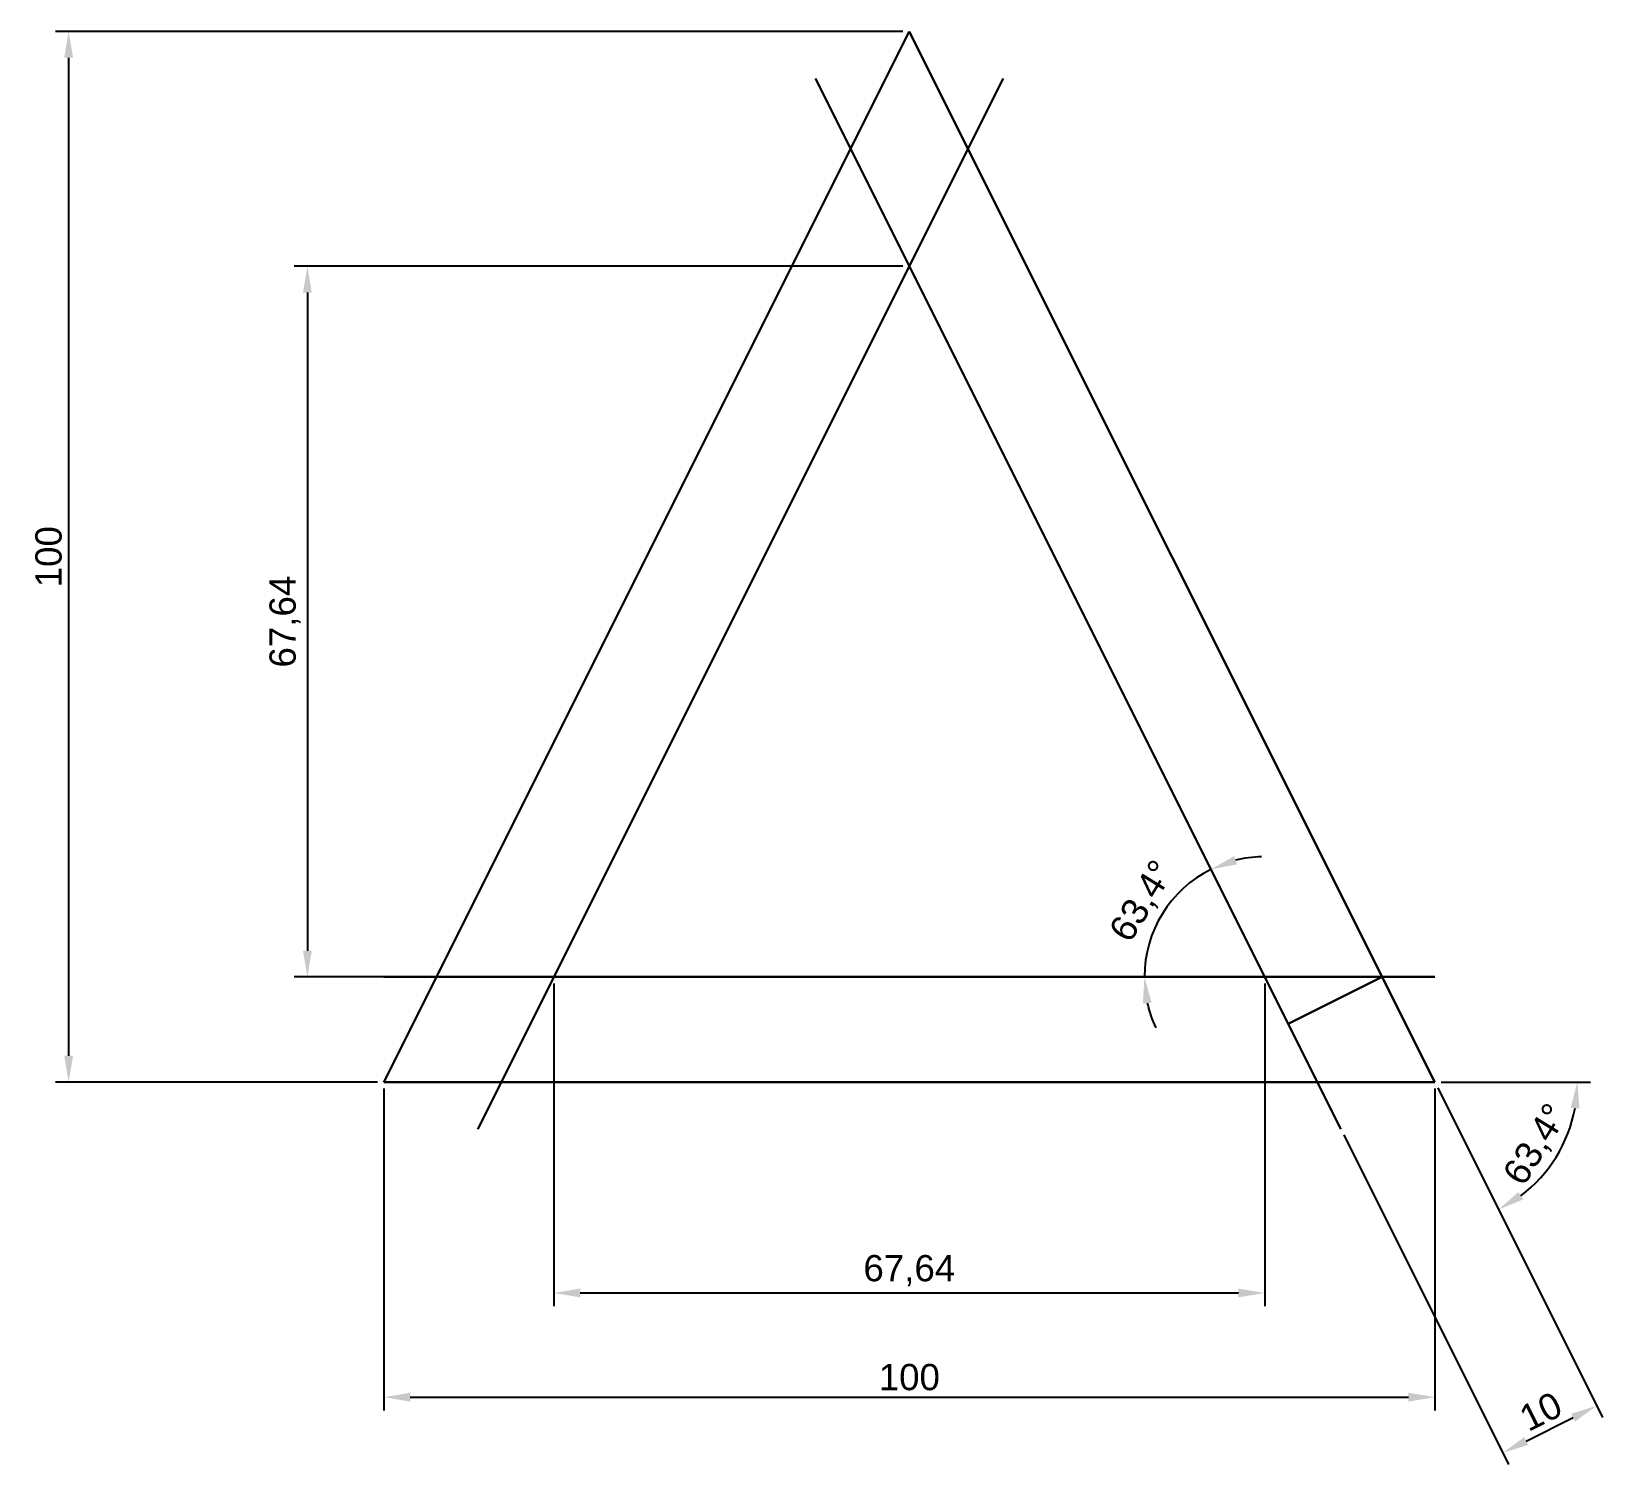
# Model space of a CAD drawing. Header units: millimetres. Extents: x 16 to 166, y 14 to 150.
import ezdxf

# ---------------------------------------------------------------- set-up
doc = ezdxf.new("R2010")
doc.units = ezdxf.units.MM
doc.layers.add('Rajz', color=120, linetype='Continuous', lineweight=30)
doc.layers.add('Vázlat', color=20, linetype='Continuous', lineweight=30)
doc.styles.get("Standard").update_dxf_attribs({"font": 'arial.ttf'})
doc.dimstyles.new('ISO-25', dxfattribs={"dimtxt": 2.5, "dimasz": 2.5, "dimexe": 1.25, "dimexo": 0.625, "dimtad": 1, "dimtxsty": 'Standard', "dimcen": 2.5, "dimadec": 1, "dimazin": 2, "dimtfac": 1, "dimtmove": 0, "dimatfit": 3, "dimfxl": 1, "dimarcsym": 0})

# ---------------------------------------------------------------- blocks, each defined once
blk = doc.blocks.new('*D2')
at = {"layer": 'Defpoints', "color": 0, "transparency": 16777216}
for p in [(50, 50), (150, 50), (150, 20)]:
    blk.add_point(p, dxfattribs=at)
at = {"layer": 'Rajz', "color": 0, "lineweight": -2, "transparency": 16777216}
for p, q in [((50, 49.38), (50, 18.75)), ((150, 49.38), (150, 18.75)), ((52.5, 20), (147.5, 20))]:
    blk.add_line(p, q, dxfattribs=at)
at = {"layer": 'Rajz', "color": 0, "transparency": 16777216}
for points in [[(52.5, 20.42), (52.5, 19.58), (50, 20)], [(147.5, 20.42), (147.5, 19.58), (150, 20)]]:
    blk.add_solid(points, dxfattribs=at)
at = {"layer": 'Rajz', "color": 0, "transparency": 16777216, "insert": (100, 21.9), "char_height": 2.5, "attachment_point": 5}
blk.add_mtext('100', dxfattribs=at)
blk = doc.blocks.new('*D3')
at = {"layer": 'Defpoints', "color": 0, "transparency": 16777216}
for p in [(100, 150), (20, 50), (50, 50)]:
    blk.add_point(p, dxfattribs=at)
at = {"layer": 'Rajz', "color": 0, "lineweight": -2, "transparency": 16777216}
for p, q in [((99.38, 150), (18.75, 150)), ((20, 147.5), (20, 52.5)), ((49.38, 50), (18.75, 50))]:
    blk.add_line(p, q, dxfattribs=at)
at = {"layer": 'Rajz', "color": 0, "transparency": 16777216}
for points in [[(19.58, 147.5), (20.42, 147.5), (20, 150)], [(19.58, 52.5), (20.42, 52.5), (20, 50)]]:
    blk.add_solid(points, dxfattribs=at)
at = {"layer": 'Rajz', "color": 0, "transparency": 16777216, "insert": (18.1, 100), "char_height": 2.5, "attachment_point": 5, "rotation": 90}
blk.add_mtext('100', dxfattribs=at)
blk = doc.blocks.new('*D4')
at = {"layer": 'Defpoints', "color": 0, "transparency": 16777216}
for p in [(66.18, 60), (133.82, 60), (133.82, 29.92)]:
    blk.add_point(p, dxfattribs=at)
at = {"layer": 'Rajz', "color": 0, "lineweight": -2, "transparency": 16777216}
for p, q in [((66.18, 59.38), (66.18, 28.67)), ((133.82, 59.38), (133.82, 28.67)), ((68.68, 29.92), (131.32, 29.92))]:
    blk.add_line(p, q, dxfattribs=at)
at = {"layer": 'Rajz', "color": 0, "transparency": 16777216}
for points in [[(68.68, 30.34), (68.68, 29.5), (66.18, 29.92)], [(131.32, 30.34), (131.32, 29.5), (133.82, 29.92)]]:
    blk.add_solid(points, dxfattribs=at)
at = {"layer": 'Rajz', "color": 0, "transparency": 16777216, "insert": (100, 32.05), "char_height": 2.5, "attachment_point": 5}
blk.add_mtext('67,64', dxfattribs=at)
blk = doc.blocks.new('*D5')
at = {"layer": 'Defpoints', "color": 0, "transparency": 16777216}
for p in [(100, 127.64), (42.72, 60), (66.18, 60)]:
    blk.add_point(p, dxfattribs=at)
at = {"layer": 'Rajz', "color": 0, "lineweight": -2, "transparency": 16777216}
for p, q in [((99.38, 127.64), (41.47, 127.64)), ((42.72, 125.14), (42.72, 62.5)), ((65.56, 60), (41.47, 60))]:
    blk.add_line(p, q, dxfattribs=at)
at = {"layer": 'Rajz', "color": 0, "transparency": 16777216}
for points in [[(42.3, 125.14), (43.14, 125.14), (42.72, 127.64)], [(42.3, 62.5), (43.14, 62.5), (42.72, 60)]]:
    blk.add_solid(points, dxfattribs=at)
at = {"layer": 'Rajz', "color": 0, "transparency": 16777216, "insert": (40.59, 93.82), "char_height": 2.5, "attachment_point": 5, "rotation": 90}
blk.add_mtext('67,64', dxfattribs=at)
blk = doc.blocks.new('*D6')
at = {"layer": 'Defpoints', "color": 0, "transparency": 16777216}
for p in [(150, 50), (141.06, 45.53), (165.41, 19.18)]:
    blk.add_point(p, dxfattribs=at)
at = {"layer": 'Rajz', "color": 0, "lineweight": -2, "transparency": 16777216}
for p, q in [((150.28, 49.44), (165.97, 18.06)), ((141.34, 44.97), (157.03, 13.59)), ((158.7, 15.82), (163.18, 18.06))]:
    blk.add_line(p, q, dxfattribs=at)
at = {"layer": 'Rajz', "color": 0, "transparency": 16777216}
for points in [[(162.99, 18.43), (163.36, 17.69), (165.41, 19.18)], [(158.52, 16.2), (158.89, 15.45), (156.47, 14.7)]]:
    blk.add_solid(points, dxfattribs=at)
at = {"layer": 'Rajz', "color": 0, "transparency": 16777216, "insert": (160.09, 18.64), "char_height": 2.5, "attachment_point": 5, "rotation": 26.5651}
blk.add_mtext('10', dxfattribs=at)
blk = doc.blocks.new('*D7')
at = {"layer": 'Defpoints', "color": 0, "transparency": 16777216}
for p in [(91.06, 145.53), (125.35, 67.7), (50, 60), (150, 60), (141.06, 45.53)]:
    blk.add_point(p, dxfattribs=at)
at = {"layer": 'Rajz', "color": 0, "lineweight": -2, "transparency": 16777216}
for start, end in [(91.4947, 104.0299), (116.5651, 180), (192.5352, 205.0703)]:
    blk.add_arc((133.82, 60), 11.45, start, end, dxfattribs=at)
at = {"layer": 'Rajz', "color": 0, "transparency": 16777216}
for points in [[(131.19, 70.72), (130.9, 71.5), (128.7, 70.24)], [(122.23, 57.47), (123.06, 57.56), (122.37, 60)]]:
    blk.add_solid(points, dxfattribs=at)
at = {"layer": 'Rajz', "color": 0, "transparency": 16777216, "insert": (122.27, 67.14), "char_height": 2.5, "attachment_point": 5, "rotation": 58.2825}
blk.add_mtext('63,4°', dxfattribs=at)
blk = doc.blocks.new('*D8')
at = {"layer": 'Defpoints', "color": 0, "transparency": 16777216}
for p in [(100, 150), (50, 50), (150, 50), (150, 50), (160.04, 40.87)]:
    blk.add_point(p, dxfattribs=at)
at = {"layer": 'Rajz', "color": 0, "lineweight": -2, "transparency": 16777216}
for p, q in [((150.28, 49.44), (156.63, 36.74)), ((150.62, 50), (164.83, 50))]:
    blk.add_line(p, q, dxfattribs=at)
blk.add_arc((150, 50), 13.58, 307.1315, 349.4335, dxfattribs=at)
at = {"layer": 'Rajz', "color": 0, "transparency": 16777216}
for points in [[(162.93, 47.55), (163.76, 47.47), (163.58, 50)], [(158.41, 38.82), (157.97, 39.53), (156.07, 37.86)]]:
    blk.add_solid(points, dxfattribs=at)
at = {"layer": 'Rajz', "color": 0, "transparency": 16777216, "insert": (159.74, 43.98), "char_height": 2.5, "attachment_point": 5, "rotation": 58.2825}
blk.add_mtext('63,4°', dxfattribs=at)

msp = doc.modelspace()

# ---------------------------------------------------------------- linework, layer by layer
at = {"layer": 'Rajz'}
for p, q in [((100, 150), (50, 50)), ((150, 50), (100, 150)), ((145, 60), (136.056, 55.528)), ((50, 50), (150, 50))]:
    msp.add_line(p, q, dxfattribs=at)
at = {"layer": 'Vázlat'}
for p, q in [((108.944, 145.528), (58.944, 45.528)), ((141.056, 45.528), (91.056, 145.528)), ((50, 60), (150, 60))]:
    msp.add_line(p, q, dxfattribs=at)

# ---------------------------------------------------------------- dimensions: what is measured, and where the dimension line sits
at = {"layer": 'Rajz'}
dim = msp.add_linear_dim(base=(20, 50), p1=(100, 150), p2=(50, 50), angle=90, dimstyle='ISO-25', dxfattribs=at)
dim.commit()
dim.dimension.update_dxf_attribs({"geometry": '*D3', "text_midpoint": (20, 100), "dimtype": 160})
for base, line1, line2, picture, middle in [((160.042, 40.865), ((50, 50), (150, 50)), ((150, 50), (100, 150)), '*D8', (159.738, 43.982)), ((125.35, 67.704), ((50, 60), (150, 60)), ((141.056, 45.528), (91.056, 145.528)), '*D7', (122.27, 67.138))]:
    dim = msp.add_angular_dim_2l(base=base, line1=line1, line2=line2, dimstyle='ISO-25', dxfattribs=at)
    dim.commit()
    dim.dimension.update_dxf_attribs({"geometry": picture, "text_midpoint": middle})
dim = msp.add_linear_dim(base=(42.721, 60), p1=(100, 127.639), p2=(66.18, 60), angle=90, dimstyle='ISO-25', dxfattribs=at)
dim.commit()
dim.dimension.update_dxf_attribs({"geometry": '*D5', "text_midpoint": (40.594, 93.82)})
for base, p1, p2, picture, middle in [((133.82, 29.919), (66.18, 60), (133.82, 60), '*D4', (100, 32.046)), ((150, 20), (50, 50), (150, 50), '*D2', (100, 21.901))]:
    dim = msp.add_linear_dim(base=base, p1=p1, p2=p2, dimstyle='ISO-25', dxfattribs=at)
    dim.commit()
    dim.dimension.update_dxf_attribs({"geometry": picture, "text_midpoint": middle})
dim = msp.add_aligned_dim(p1=(141.056, 45.528), p2=(150, 50), distance=-34.462, dimstyle='ISO-25', dxfattribs=at)
dim.commit()
dim.dimension.update_dxf_attribs({"geometry": '*D6', "text_midpoint": (160.089, 18.641)})

doc.saveas('drawing.dxf')
